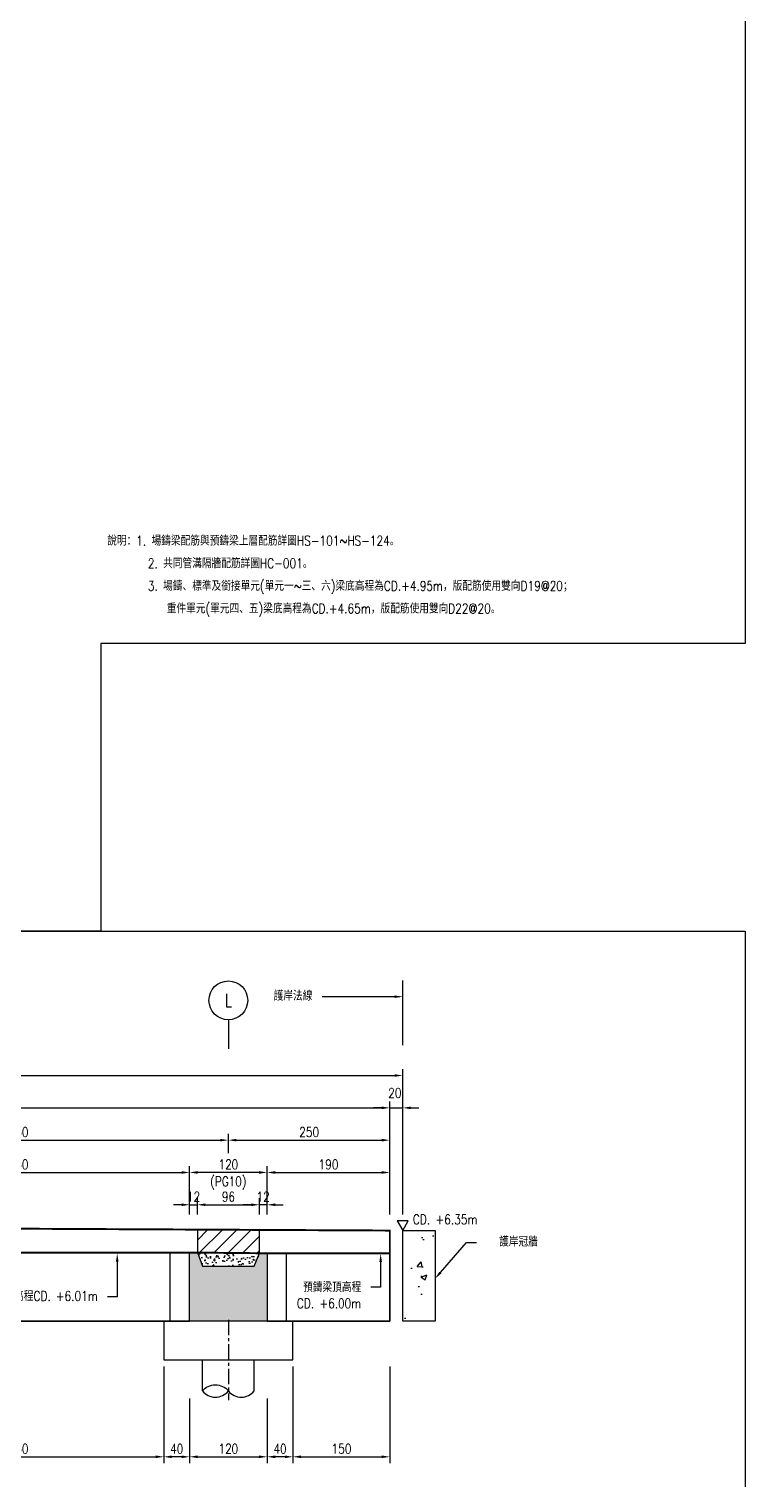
# Model space of a CAD drawing. Extents: x -791 to 13121, y -31587 to 2944.
# Drawn here: x 2836 to 3945, y -22948 to -20704 of the extents above; entities that cross this region are included whole.
import ezdxf
from ezdxf import colors
from ezdxf.entities.mleader import LeaderData, LeaderLine
from ezdxf.enums import TextEntityAlignment as Align
from ezdxf.math import Vec2, Vec3

# ---------------------------------------------------------------- set-up
doc = ezdxf.new("R2010")
doc.units = 0
doc.header["$LTSCALE"] = 0.05
doc.linetypes.add('CENTER', pattern=[50.8, 31.75, -6.35, 6.35, -6.35])
doc.linetypes.add('DASHED', pattern=[19.05, 12.7, -6.35])
doc.layers.get('Defpoints').update_dxf_attribs({"linetype": 'CONTINUOUS'})
for name, color, linetype in [('HB_0', 7, 'CONTINUOUS'), ('HB_DIM', 1, 'CONTINUOUS'), ('HB_SYMBOLS', 7, 'CONTINUOUS'), ('HB_TXT_CTEXT', 2, 'CONTINUOUS'), ('底圖', 7, 'CONTINUOUS'), ('預鑄梁', 4, 'CONTINUOUS')]:
    doc.layers.add(name, color=color, linetype=linetype)
doc.styles.get("Standard").update_dxf_attribs({"font": 'ROMANS.shx', "width": 0.8, "bigfont": 'lchinap.shx'})
doc.dimstyles.new('50cm', dxfattribs={"dimscale": 5, "dimtxt": 3, "dimasz": 2.5, "dimexe": 2, "dimexo": 2, "dimgap": 1, "dimtad": 1, "dimdsep": 46, "dimtxsty": 'Standard', "dimcen": 0, "dimclrt": 2, "dimadec": 0, "dimazin": 0, "dimtfac": 1, "dimtix": 1, "dimtmove": 2, "dimatfit": 3, "dimfxl": 0, "dimtolj": 1, "dimtzin": 0, "dimarcsym": 0})

# ---------------------------------------------------------------- blocks, each defined once
blk = doc.blocks.new('說明')
at = {"layer": 'HB_0', "color": 2, "width": 0.8}
for s, p in [('說明：1. 場鑄梁配筋與預鑄梁上層配筋詳圖HS-101~HS-124。', (-838, 159.1)), ('2. 共同管溝隔牆配筋詳圖HC-001。', (-775.1, 124.1))]:
    blk.add_text(s, height=15, dxfattribs=at).set_placement(p, align=Align.MIDDLE_LEFT)
at = {"layer": 'HB_0', "color": 2, "linetype": 'Continuous', "width": 0.8}
for s, p in [('3. 場鑄、標準及銜接單元(單元一~三、六)梁底高程為CD.+4.95m，版配筋使用雙向D19@20；', (-775.1, 89.1)), ('重件單元(單元四、五)梁底高程為CD.+4.65m，版配筋使用雙向D22@20。', (-745.8, 54.1))]:
    blk.add_text(s, height=15, dxfattribs=at).set_placement(p, align=Align.MIDDLE_LEFT)
blk = doc.blocks.new('預鑄樁帽2x2')
at = {"layer": 'HB_0'}
blk.add_lwpolyline([(-100, 0), (100, 0), (100, 60), (-100, 60)], close=True, dxfattribs=at)
blk = doc.blocks.new('*D714')
at = {"layer": 'Defpoints', "color": 0}
for p in [(3395, -22373.6), (415, -22548.6), (3395, -22548.6)]:
    blk.add_point(p, dxfattribs=at)
at = {"layer": 'HB_DIM', "color": 0, "lineweight": -2}
for p, q in [((415, -22538.6), (415, -22363.6)), ((3395, -22538.6), (3395, -22363.6)), ((427.5, -22373.6), (3382.5, -22373.6))]:
    blk.add_line(p, q, dxfattribs=at)
at = {"layer": 'HB_DIM', "color": 0}
for points in [[(427.5, -22371.5), (427.5, -22375.6), (415, -22373.6)], [(3382.5, -22371.5), (3382.5, -22375.6), (3395, -22373.6)]]:
    blk.add_solid(points, dxfattribs=at)
at = {"layer": 'HB_DIM', "color": 2, "insert": (1905, -22361.1), "char_height": 15, "attachment_point": 5}
blk.add_mtext('\\A1;2980', dxfattribs=at)
blk = doc.blocks.new('*D715')
at = {"layer": 'Defpoints', "color": 0}
for p in [(3415, -22373.6), (3395, -22548.6), (3415, -22548.6)]:
    blk.add_point(p, dxfattribs=at)
at = {"layer": 'HB_DIM', "color": 0, "lineweight": -2}
for p, q in [((3395, -22538.6), (3395, -22363.6)), ((3415, -22538.6), (3415, -22363.6)), ((3382.5, -22373.6), (3370, -22373.6)), ((3395, -22373.6), (3415, -22373.6)), ((3427.5, -22373.6), (3440, -22373.6))]:
    blk.add_line(p, q, dxfattribs=at)
at = {"layer": 'HB_DIM', "color": 0}
for points in [[(3382.5, -22371.5), (3382.5, -22375.6), (3395, -22373.6)], [(3427.5, -22371.5), (3427.5, -22375.6), (3415, -22373.6)]]:
    blk.add_solid(points, dxfattribs=at)
at = {"layer": 'HB_DIM', "color": 2, "insert": (3402.7, -22350.6), "char_height": 15, "attachment_point": 5}
blk.add_mtext('\\A1;20', dxfattribs=at)
blk = doc.blocks.new('*D716')
at = {"layer": 'Defpoints', "color": 0}
for p in [(3415, -22323.6), (415, -22548.6), (3415, -22548.6)]:
    blk.add_point(p, dxfattribs=at)
at = {"layer": 'HB_DIM', "color": 0, "lineweight": -2}
for p, q in [((415, -22538.6), (415, -22313.6)), ((427.5, -22323.6), (3402.5, -22323.6)), ((3415, -22538.6), (3415, -22313.6))]:
    blk.add_line(p, q, dxfattribs=at)
at = {"layer": 'HB_DIM', "color": 0}
for points in [[(427.5, -22321.5), (427.5, -22325.6), (415, -22323.6)], [(3402.5, -22321.5), (3402.5, -22325.6), (3415, -22323.6)]]:
    blk.add_solid(points, dxfattribs=at)
at = {"layer": 'HB_DIM', "color": 2, "insert": (1915, -22311.1), "char_height": 15, "attachment_point": 5}
blk.add_mtext('\\A1;3000', dxfattribs=at)
blk = doc.blocks.new('*D712')
at = {"layer": 'Defpoints', "color": 0}
for p in [(3085, -22473.6), (2555, -22548.6), (3085, -22548.6)]:
    blk.add_point(p, dxfattribs=at)
at = {"layer": 'HB_DIM', "color": 0, "lineweight": -2}
for p, q in [((2555, -22538.6), (2555, -22463.6)), ((2567.5, -22473.6), (3072.5, -22473.6)), ((3085, -22538.6), (3085, -22463.6))]:
    blk.add_line(p, q, dxfattribs=at)
at = {"layer": 'HB_DIM', "color": 0}
for points in [[(2567.5, -22471.5), (2567.5, -22475.6), (2555, -22473.6)], [(3072.5, -22471.5), (3072.5, -22475.6), (3085, -22473.6)]]:
    blk.add_solid(points, dxfattribs=at)
at = {"layer": 'HB_DIM', "color": 2, "insert": (2820, -22461.1), "char_height": 15, "attachment_point": 5}
blk.add_mtext('\\A1;530', dxfattribs=at)
blk = doc.blocks.new('*D713')
at = {"layer": 'Defpoints', "color": 0}
for p in [(3395, -22473.6), (3205, -22548.6), (3395, -22548.6)]:
    blk.add_point(p, dxfattribs=at)
at = {"layer": 'HB_DIM', "color": 0, "lineweight": -2}
for p, q in [((3205, -22538.6), (3205, -22463.6)), ((3217.5, -22473.6), (3382.5, -22473.6)), ((3395, -22538.6), (3395, -22463.6))]:
    blk.add_line(p, q, dxfattribs=at)
at = {"layer": 'HB_DIM', "color": 0}
for points in [[(3217.5, -22471.5), (3217.5, -22475.6), (3205, -22473.6)], [(3382.5, -22471.5), (3382.5, -22475.6), (3395, -22473.6)]]:
    blk.add_solid(points, dxfattribs=at)
at = {"layer": 'HB_DIM', "color": 2, "insert": (3300, -22461.1), "char_height": 15, "attachment_point": 5}
blk.add_mtext('\\A1;190', dxfattribs=at)
blk = doc.blocks.new('gr_t')
at = {"layer": 'HB_SYMBOLS', "color": 4, "linetype": 'Continuous'}
blk.add_line((0, -6), (0, -15), dxfattribs=at)
blk.add_circle((0, 0), 6, dxfattribs=at)
at = {"layer": 'HB_SYMBOLS', "color": 4, "linetype": 'Continuous', "width": 0.8}
blk.add_attdef('A', text='', height=4.5, dxfattribs=at).set_placement((0, 0), align=Align.MIDDLE)
blk = doc.blocks.new('PG1011')
at = {"layer": 'HB_0'}
h = blk.add_hatch(color=253, dxfattribs=at)
h.dxf.hatch_style = 1
h.paths.add_polyline_path([(0, 0), (0, 106), (12, 106), (20, 85), (100, 85), (108, 105), (120, 105), (120, 0)])
at = {"layer": '預鑄梁'}
blk.add_lwpolyline([(0, 0), (0, 106), (12, 106), (20, 85), (100, 85), (108, 105), (120, 105), (120, 0), (0, 0)], dxfattribs=at)
blk = doc.blocks.new('*D726')
at = {"layer": 'Defpoints', "color": 0}
for p in [(3097, -22523.6), (3085, -22548.6), (3097, -22548.6)]:
    blk.add_point(p, dxfattribs=at)
at = {"layer": 'HB_DIM', "color": 0, "lineweight": -2}
for p, q in [((3072.5, -22523.6), (3060, -22523.6)), ((3085, -22538.6), (3085, -22513.6)), ((3085, -22523.6), (3097, -22523.6)), ((3097, -22538.6), (3097, -22513.6)), ((3109.5, -22523.6), (3122, -22523.6))]:
    blk.add_line(p, q, dxfattribs=at)
at = {"layer": 'HB_DIM', "color": 0}
for points in [[(3072.5, -22521.5), (3072.5, -22525.6), (3085, -22523.6)], [(3109.5, -22521.5), (3109.5, -22525.6), (3097, -22523.6)]]:
    blk.add_solid(points, dxfattribs=at)
at = {"layer": 'HB_DIM', "color": 2, "insert": (3091, -22511.1), "char_height": 15, "attachment_point": 5}
blk.add_mtext('\\A1;12', dxfattribs=at)
blk = doc.blocks.new('*D727')
at = {"layer": 'Defpoints', "color": 0}
for p in [(3193, -22523.6), (3097, -22548.6), (3193, -22548.6)]:
    blk.add_point(p, dxfattribs=at)
at = {"layer": 'HB_DIM', "color": 0, "lineweight": -2}
for p, q in [((3097, -22538.6), (3097, -22513.6)), ((3109.5, -22523.6), (3180.5, -22523.6)), ((3193, -22538.6), (3193, -22513.6))]:
    blk.add_line(p, q, dxfattribs=at)
at = {"layer": 'HB_DIM', "color": 0}
for points in [[(3109.5, -22521.5), (3109.5, -22525.6), (3097, -22523.6)], [(3180.5, -22521.5), (3180.5, -22525.6), (3193, -22523.6)]]:
    blk.add_solid(points, dxfattribs=at)
at = {"layer": 'HB_DIM', "color": 2, "insert": (3145, -22511.1), "char_height": 15, "attachment_point": 5}
blk.add_mtext('\\A1;96', dxfattribs=at)
blk = doc.blocks.new('*D728')
at = {"layer": 'Defpoints', "color": 0}
for p in [(3193, -22523.6), (3193, -22548.6), (3205, -22548.6)]:
    blk.add_point(p, dxfattribs=at)
at = {"layer": 'HB_DIM', "color": 0, "lineweight": -2}
for p, q in [((3180.5, -22523.6), (3168, -22523.6)), ((3193, -22538.6), (3193, -22513.6)), ((3205, -22523.6), (3193, -22523.6)), ((3205, -22538.6), (3205, -22513.6)), ((3217.5, -22523.6), (3230, -22523.6))]:
    blk.add_line(p, q, dxfattribs=at)
at = {"layer": 'HB_DIM', "color": 0}
for points in [[(3180.5, -22521.5), (3180.5, -22525.6), (3193, -22523.6)], [(3217.5, -22521.5), (3217.5, -22525.6), (3205, -22523.6)]]:
    blk.add_solid(points, dxfattribs=at)
at = {"layer": 'HB_DIM', "color": 2, "insert": (3199, -22511.1), "char_height": 15, "attachment_point": 5}
blk.add_mtext('\\A1;12', dxfattribs=at)
blk = doc.blocks.new('80cm直樁')
at = {"layer": 'HB_0', "linetype": 'Continuous'}
for p, q in [((-40, -48.1), (-40, 0)), ((40, -48.1), (40, 0))]:
    blk.add_line(p, q, dxfattribs=at)
for points in [[(-40, -48.1, -0.48), (0, -48.1, 0.48), (40, -48.1, 0.48)], [(-40, -48.1, 0.48), (0, -48.1, 0.48)]]:
    blk.add_lwpolyline(points, format="xyb", dxfattribs=at)
at = {"layer": 'HB_DIM', "color": 1, "linetype": 'CENTER', "ltscale": 15}
blk.add_line((0, 62.2), (0, -62.2), dxfattribs=at)
blk = doc.blocks.new('*D848')
at = {"layer": 'Defpoints', "color": 0}
for p in [(3145, -22423.6), (2495, -22453.6), (3145, -22453.6)]:
    blk.add_point(p, dxfattribs=at)
at = {"layer": 'HB_DIM', "color": 0, "lineweight": -2}
for p, q in [((2495, -22443.6), (2495, -22413.6)), ((3145, -22443.6), (3145, -22413.6)), ((2507.5, -22423.6), (3132.5, -22423.6))]:
    blk.add_line(p, q, dxfattribs=at)
at = {"layer": 'HB_DIM', "color": 0}
for points in [[(2507.5, -22421.5), (2507.5, -22425.6), (2495, -22423.6)], [(3132.5, -22421.5), (3132.5, -22425.6), (3145, -22423.6)]]:
    blk.add_solid(points, dxfattribs=at)
at = {"layer": 'HB_DIM', "color": 2, "insert": (2820, -22411.1), "char_height": 15, "attachment_point": 5}
blk.add_mtext('\\A1;650', dxfattribs=at)
blk = doc.blocks.new('*D849')
at = {"layer": 'Defpoints', "color": 0}
for p in [(3395, -22423.6), (3145, -22453.6), (3395, -22501.1)]:
    blk.add_point(p, dxfattribs=at)
at = {"layer": 'HB_DIM', "color": 0, "lineweight": -2}
for p, q in [((3145, -22443.6), (3145, -22413.6)), ((3395, -22491.1), (3395, -22413.6)), ((3157.5, -22423.6), (3382.5, -22423.6))]:
    blk.add_line(p, q, dxfattribs=at)
at = {"layer": 'HB_DIM', "color": 0}
for points in [[(3157.5, -22421.5), (3157.5, -22425.6), (3145, -22423.6)], [(3382.5, -22421.5), (3382.5, -22425.6), (3395, -22423.6)]]:
    blk.add_solid(points, dxfattribs=at)
at = {"layer": 'HB_DIM', "color": 2, "insert": (3270, -22411.1), "char_height": 15, "attachment_point": 5}
blk.add_mtext('\\A1;250', dxfattribs=at)
blk = doc.blocks.new('*D854')
at = {"layer": 'Defpoints', "color": 0}
for p in [(3085, -22473.6), (3085, -22548.6), (3205, -22548.6)]:
    blk.add_point(p, dxfattribs=at)
at = {"layer": 'HB_DIM', "color": 0, "lineweight": -2}
for p, q in [((3085, -22538.6), (3085, -22463.6)), ((3192.5, -22473.6), (3097.5, -22473.6)), ((3205, -22538.6), (3205, -22463.6))]:
    blk.add_line(p, q, dxfattribs=at)
at = {"layer": 'HB_DIM', "color": 0}
for points in [[(3097.5, -22471.5), (3097.5, -22475.6), (3085, -22473.6)], [(3192.5, -22471.5), (3192.5, -22475.6), (3205, -22473.6)]]:
    blk.add_solid(points, dxfattribs=at)
at = {"layer": 'HB_DIM', "color": 2, "char_height": 15, "attachment_point": 5}
for s, insert in [('\\A1;120', (3145, -22461.1)), ('\\A1;(PG10)', (3145, -22490))]:
    blk.add_mtext(s, dxfattribs=dict(at, insert=insert))
blk = doc.blocks.new('*D910')
at = {"layer": 'Defpoints', "color": 0}
for p in [(3085, -22813.6), (3205, -22813.6), (3205, -22913.6)]:
    blk.add_point(p, dxfattribs=at)
at = {"layer": 'HB_DIM', "color": 0, "lineweight": -2}
for p, q in [((3085, -22823.6), (3085, -22923.6)), ((3205, -22823.6), (3205, -22923.6)), ((3097.5, -22913.6), (3192.5, -22913.6))]:
    blk.add_line(p, q, dxfattribs=at)
at = {"layer": 'HB_DIM', "color": 0}
for points in [[(3097.5, -22911.5), (3097.5, -22915.6), (3085, -22913.6)], [(3192.5, -22911.5), (3192.5, -22915.6), (3205, -22913.6)]]:
    blk.add_solid(points, dxfattribs=at)
at = {"layer": 'HB_DIM', "color": 2, "insert": (3145, -22901.1), "char_height": 15, "attachment_point": 5}
blk.add_mtext('\\A1;120', dxfattribs=at)
blk = doc.blocks.new('*D913')
at = {"layer": 'Defpoints', "color": 0}
for p in [(3245, -22763.6), (3205, -22813.6), (3205, -22913.6)]:
    blk.add_point(p, dxfattribs=at)
at = {"layer": 'HB_DIM', "color": 0, "lineweight": -2}
for p, q in [((3245, -22773.6), (3245, -22923.6)), ((3205, -22823.6), (3205, -22923.6)), ((3232.5, -22913.6), (3217.5, -22913.6))]:
    blk.add_line(p, q, dxfattribs=at)
at = {"layer": 'HB_DIM', "color": 0}
for points in [[(3217.5, -22911.5), (3217.5, -22915.6), (3205, -22913.6)], [(3232.5, -22911.5), (3232.5, -22915.6), (3245, -22913.6)]]:
    blk.add_solid(points, dxfattribs=at)
at = {"layer": 'HB_DIM', "color": 2, "insert": (3225, -22901.1), "char_height": 15, "attachment_point": 5}
blk.add_mtext('\\A1;40', dxfattribs=at)
blk = doc.blocks.new('*D915')
at = {"layer": 'Defpoints', "color": 0}
for p in [(2595, -22763.6), (3045, -22763.6), (3045, -22913.6)]:
    blk.add_point(p, dxfattribs=at)
at = {"layer": 'HB_DIM', "color": 0, "lineweight": -2}
for p, q in [((2595, -22773.6), (2595, -22923.6)), ((3045, -22773.6), (3045, -22923.6)), ((2607.5, -22913.6), (3032.5, -22913.6))]:
    blk.add_line(p, q, dxfattribs=at)
at = {"layer": 'HB_DIM', "color": 0}
for points in [[(2607.5, -22911.5), (2607.5, -22915.6), (2595, -22913.6)], [(3032.5, -22911.5), (3032.5, -22915.6), (3045, -22913.6)]]:
    blk.add_solid(points, dxfattribs=at)
at = {"layer": 'HB_DIM', "color": 2, "insert": (2820, -22901.1), "char_height": 15, "attachment_point": 5}
blk.add_mtext('\\A1;450', dxfattribs=at)
blk = doc.blocks.new('*D916')
at = {"layer": 'Defpoints', "color": 0}
for p in [(3245, -22763.6), (3395, -22763.6), (3395, -22913.6)]:
    blk.add_point(p, dxfattribs=at)
at = {"layer": 'HB_DIM', "color": 0, "lineweight": -2}
for p, q in [((3245, -22773.6), (3245, -22923.6)), ((3395, -22773.6), (3395, -22923.6)), ((3257.5, -22913.6), (3382.5, -22913.6))]:
    blk.add_line(p, q, dxfattribs=at)
at = {"layer": 'HB_DIM', "color": 0}
for points in [[(3257.5, -22911.5), (3257.5, -22915.6), (3245, -22913.6)], [(3382.5, -22911.5), (3382.5, -22915.6), (3395, -22913.6)]]:
    blk.add_solid(points, dxfattribs=at)
at = {"layer": 'HB_DIM', "color": 2, "insert": (3320, -22901.1), "char_height": 15, "attachment_point": 5}
blk.add_mtext('\\A1;150', dxfattribs=at)
blk = doc.blocks.new('*D918')
at = {"layer": 'Defpoints', "color": 0}
for p in [(3045, -22763.6), (3085, -22813.6), (3045, -22913.6)]:
    blk.add_point(p, dxfattribs=at)
at = {"layer": 'HB_DIM', "color": 0, "lineweight": -2}
for p, q in [((3045, -22773.6), (3045, -22923.6)), ((3085, -22823.6), (3085, -22923.6)), ((3072.5, -22913.6), (3057.5, -22913.6))]:
    blk.add_line(p, q, dxfattribs=at)
at = {"layer": 'HB_DIM', "color": 0}
for points in [[(3057.5, -22911.5), (3057.5, -22915.6), (3045, -22913.6)], [(3072.5, -22911.5), (3072.5, -22915.6), (3085, -22913.6)]]:
    blk.add_solid(points, dxfattribs=at)
at = {"layer": 'HB_DIM', "color": 2, "insert": (3065, -22901.1), "char_height": 15, "attachment_point": 5}
blk.add_mtext('\\A1;40', dxfattribs=at)

msp = doc.modelspace()

# ---------------------------------------------------------------- hatches: boundary and pattern name
at = {"layer": 'HB_0'}
h = msp.add_hatch(dxfattribs=at)
h.set_pattern_fill('ANSI31', color=1, scale=5)
h.set_pattern_definition([(45, (1965.714, 2265.646), (-11.22532, 11.22532), [])])
h.paths.add_polyline_path([(497, -22583.564), (593, -22587.564), (593, -22549.514), (497, -22548.914)])
h.paths.add_polyline_path([(1147, -22587.564), (1243, -22590.564), (1242.999, -22590.564), (1242.956, -22552.764), (1146.953, -22552.164), (1147, -22587.564)])
h.paths.add_polyline_path([(1821.955, -22591.344), (1893, -22593.564), (1893.005, -22593.564), (1893.193, -22556.015), (1821.955, -22555.599)])
h.paths.add_polyline_path([(1797, -22590.564), (1821.955, -22591.344), (1821.955, -22555.599), (1797.176, -22555.415), (1797, -22590.564)])
h.paths.add_polyline_path([(2447, -22593.564), (2543, -22597.565), (2543, -22597.564), (2543, -22597.564), (2543.191, -22559.265), (2446.939, -22558.664), (2447, -22593.564)])
h.paths.add_polyline_path([(3097, -22597.564), (3193, -22598.564), (3193.015, -22598.564), (3193.195, -22562.515), (3097.178, -22561.915), (3097, -22597.564)])
h = msp.add_hatch(dxfattribs=at)
h.set_pattern_fill('AR-CONC', color=1, scale=0.5)
h.set_pattern_definition([(50, (-3.79, -24855.61), (91.0923, -7.9695), [9.525, -104.775]), (355, (-3.79, -24855.61), (-17.6217, 95.5284), [7.62, -83.8203]), (100.4514, (3.8, -24856.28), (73.4706, 87.5589), [8.095, -89.0451]), (46.1842, (-3.79, -24830.21), (135.5395, -21.0212), [14.2875, -157.1625]), (96.6356, (7.5, -24831.97), (118.702, 123.713), [12.1425, -133.568]), (351.184, (-3.8, -24830.21), (118.702, 123.713), [11.43, -125.73]), (21, (8.91, -24836.56), (75.8072, -51.1326), [9.525, -104.775]), (326, (8.91, -24836.56), (30.901, 92.094), [7.62, -83.82]), (71.4514, (15.22, -24840.82), (106.7082, 40.9614), [8.095, -89.045]), (37.5, (-3.793, -24855.613), (1.5443, 42.27752), [0, -82.804, 0, -85.09, 0, -84.1375]), (7.5, (-3.793, -24855.613), (33.40983, 50.0903), [0, -48.514, 0, -80.899, 0, -32.0675]), (327.5, (-32.114, -24855.613), (67.7953, -2.86437), [0, -31.75, 0, -99.06, 0, -131.445]), (317.5, (-44.814, -24855.613), (74.0646, 12.71325), [0, -41.275, 0, -65.786, 0, -93.345])])
h.paths.add_polyline_path([(3465, -22703.564), (3415, -22703.564), (3415, -22563.564), (3465, -22563.564)])
h = msp.add_hatch(dxfattribs=at)
h.set_pattern_fill('AR-CONC', color=1, scale=0.1)
h.set_pattern_definition([(50, (4565.714, 2251.646), (18.218467, -1.593909), [1.905, -20.955]), (355, (4565.714, 2251.646), (-3.524342, 19.105685), [1.524, -16.764058]), (100.451445, (4567.232, 2251.513), (14.694125, 17.511775), [1.619001, -17.809024]), (46.1842, (4565.714, 2256.726), (27.107904, -4.204233), [2.8575, -31.4325]), (96.63556, (4567.973, 2256.376), (23.740413, 24.742612), [2.428502, -26.71356]), (351.18415, (4565.714, 2256.726), (23.740413, 24.742612), [2.285997, -25.145973]), (21, (4568.254, 2255.456), (15.161439, -10.22652), [1.905, -20.955]), (326, (4568.254, 2255.456), (6.180203, 18.418797), [1.524, -16.764]), (71.451445, (4569.518, 2254.604), (21.341642, 8.192277), [1.619001, -17.808994]), (37.5, (4565.714, 2251.646), (0.3088603, 8.4555039), [0, -16.5608, 0, -17.018, 0, -16.8275]), (7.5, (4565.714, 2251.646), (6.6819663, 10.0180575), [0, -9.7028, 0, -16.1798, 0, -6.4135]), (327.5, (4560.05, 2251.646), (13.5590595, -0.5728744), [0, -6.35, 0, -19.812, 0, -26.289]), (317.5, (4557.51, 2251.646), (14.812918, 2.542649), [0, -8.255, 0, -13.1572, 0, -18.669])])
h.paths.add_polyline_path([(3193, -22601.564), (3097, -22597.564), (3105, -22618.564), (3185, -22618.564)])

# ---------------------------------------------------------------- linework, layer by layer
at = {"layer": 'Defpoints', "color": 217}
for points in [[(3945, -21655), (2947.5, -21655), (2947.5, -22100), (0, -22100), (0, -19337.5), (3945, -19337.5)], [(3945, -24417.5), (2947.5, -24417.5), (2947.5, -24862.5), (0, -24862.5), (0, -22100), (3945, -22100)]]:
    msp.add_lwpolyline(points, close=True, dxfattribs=at)
at = {"layer": 'HB_0'}
msp.add_line((485, -22548.914), (3395, -22563.464), dxfattribs=at)
at = {"layer": 'HB_0', "color": 4}
msp.add_line((3395, -22598.564), (3395, -22568.564), dxfattribs=at)
at = {"layer": 'HB_0', "color": 252}
for p, q in [((3055, -22703.564), (3055, -22596.565)), ((3235, -22703.564), (3235, -22598.564))]:
    msp.add_line(p, q, dxfattribs=at)
at = {"layer": 'HB_0', "color": 1, "linetype": 'DASHED', "ltscale": 30, "const_width": 3}
msp.add_lwpolyline([(415, -22558.614), (415, -22623.564), (485, -22623.564), (485, -22583.564), (497, -22583.564), (593, -22587.564), (605, -22587.564), (1147, -22587.564), (1243, -22590.564), (1797, -22590.564), (1893, -22593.564), (2447, -22593.564), (2543.002, -22597.565), (3097, -22597.564), (3193, -22598.564), (3395, -22598.564), (3395, -22563.464), (425.05, -22548.614, 0.41567878)], format="xyb", close=True, dxfattribs=at)
at = {"layer": 'HB_0', "color": 4}
msp.add_lwpolyline([(3193, -22598.564), (3193.195, -22562.515), (3097.178, -22561.915), (3097, -22597.565)], dxfattribs=at)
msp.add_lwpolyline([(3465, -22703.564), (3415, -22703.564), (3415, -22563.564), (3465, -22563.564)], close=True, dxfattribs=at)
at = {"layer": 'HB_0'}
msp.add_lwpolyline([(3395, -22598.564), (3395, -22703.564), (645, -22703.564)], dxfattribs=at)
for points in [[(2555, -22703.564), (3085, -22703.564), (3085, -22597.565), (2555, -22597.565)], [(3205, -22703.564), (3395, -22703.564), (3395, -22598.564), (3205, -22598.564)]]:
    msp.add_lwpolyline(points, close=True, dxfattribs=at)
at = {"layer": 'HB_DIM'}
msp.add_line((3415, -22276.571), (3415, -22176.571), dxfattribs=at)
at = {"layer": 'HB_SYMBOLS', "linetype": 'Continuous'}
msp.add_lwpolyline([(3406.34, -22548.564), (3415, -22563.564), (3423.66, -22548.564)], close=True, dxfattribs=at)

# ---------------------------------------------------------------- block references
at = {"layer": 'HB_0'}
for name, p in [('說明', (3795.455, -21655)), ('PG1011', (3085, -22703.564)), ('預鑄樁帽2x2', (3145, -22763.564)), ('80cm直樁', (3145, -22763.564))]:
    msp.add_blockref(name, p, dxfattribs=at)
at = {"layer": '底圖'}
ref = msp.add_blockref('gr_t', (3145, -22207.248), dxfattribs=dict(at, xscale=5, yscale=5, zscale=5))
ref.add_attrib('A', 'L', dxfattribs={"layer": 'HB_SYMBOLS', "color": 4, "linetype": 'Continuous', "height": 20, "width": 0.8}).set_placement((3145, -22207.248), align=Align.MIDDLE)

# ---------------------------------------------------------------- texts
at = {"layer": 'HB_TXT_CTEXT', "linetype": 'Continuous', "width": 0.8}
msp.add_text('CD. +6.35m', height=15, dxfattribs=at).set_placement((3430.751, -22546.258), align=Align.MIDDLE_LEFT)

# ---------------------------------------------------------------- dimensions: what is measured, and where the dimension line sits
at = {"layer": 'HB_DIM'}
for base, p1, p2, picture, middle in [((3415, -22323.564), (415, -22548.564), (3415, -22548.564), '*D716', (1915, -22311.064)), ((3395, -22373.564), (415, -22548.564), (3395, -22548.564), '*D714', (1905, -22361.064)), ((3145, -22423.564), (2495, -22453.564), (3145, -22453.564), '*D848', (2820, -22411.064)), ((3395, -22423.564), (3145, -22453.564), (3395, -22501.064), '*D849', (3270, -22411.064)), ((3085, -22473.564), (2555, -22548.564), (3085, -22548.564), '*D712', (2820, -22461.064)), ((3395, -22473.564), (3205, -22548.564), (3395, -22548.564), '*D713', (3300, -22461.064)), ((3097, -22523.564), (3085, -22548.564), (3097, -22548.564), '*D726', (3091, -22511.064)), ((3193, -22523.564), (3097, -22548.564), (3193, -22548.564), '*D727', (3145, -22511.064)), ((3045, -22913.564), (2595, -22763.564), (3045, -22763.564), '*D915', (2820, -22901.064)), ((3045, -22913.564), (3085, -22813.564), (3045, -22763.564), '*D918', (3065, -22901.064)), ((3205, -22913.564), (3245, -22763.564), (3205, -22813.564), '*D913', (3225, -22901.064)), ((3395, -22913.564), (3245, -22763.564), (3395, -22763.564), '*D916', (3320, -22901.064)), ((3205, -22913.564), (3085, -22813.564), (3205, -22813.564), '*D910', (3145, -22901.064))]:
    dim = msp.add_linear_dim(base=base, p1=p1, p2=p2, dimstyle='50cm', dxfattribs=at)
    dim.commit()
    dim.dimension.update_dxf_attribs({"geometry": picture, "text_midpoint": middle})
dim = msp.add_linear_dim(base=(3415, -22373.564), p1=(3395, -22548.564), p2=(3415, -22548.564), dimstyle='50cm', dxfattribs=at)
dim.commit()
dim.dimension.update_dxf_attribs({"geometry": '*D715', "text_midpoint": (3402.665, -22350.592), "dimtype": 160})
dim = msp.add_linear_dim(base=(3085, -22473.564), p1=(3205, -22548.564), p2=(3085, -22548.564), angle=180, text='<>\\X(PG10)', dimstyle='50cm', dxfattribs=at)
dim.commit()
dim.dimension.update_dxf_attribs({"geometry": '*D854', "text_midpoint": (3145, -22473.564)})
dim = msp.add_linear_dim(base=(3193, -22523.564), p1=(3205, -22548.564), p2=(3193, -22548.564), angle=180, dimstyle='50cm', dxfattribs=at)
dim.commit()
dim.dimension.update_dxf_attribs({"geometry": '*D728', "text_midpoint": (3199, -22511.064)})

# ---------------------------------------------------------------- leaders
ml = msp.add_multileader_mtext('Standard', dxfattribs=at)
ml.set_content('護岸法線', color=2)
ml.set_leader_properties(color=1)
ml.build(insert=Vec2(0, 0))
ml.multileader.update_dxf_attribs({"dogleg_length": 3, "arrow_head_size": 12.5, "scale": 5})
ctx = ml.context
ctx.base_point, ctx.scale, ctx.char_height, ctx.arrow_head_size, ctx.landing_gap_size, ctx.plane_origin = Vec3(3179.879, -22201.571), 5, 15, 12.5, 15, Vec3(3415, -22176.571)
ctx.text_align_type = 2
notes = []
notes.append((ctx, [(0, (1, 1, 0), (3305.129, -22201.571), (-1, 0), 15, [(0, [(3415, -22201.571)], 0, [])])]))
ctx.mtext.insert, ctx.mtext.alignment, ctx.mtext.flow_direction = Vec3(3275.129, -22192.664), 3, 5
ml = msp.add_multileader_mtext('Standard', dxfattribs=at)
ml.set_content('護岸冠牆', color=2)
ml.set_leader_properties(color=1)
ml.build(insert=Vec2(0, 0))
ml.multileader.update_dxf_attribs({"dogleg_length": 3, "arrow_head_size": 12.5, "scale": 5})
ctx = ml.context
ctx.base_point, ctx.scale, ctx.char_height, ctx.arrow_head_size, ctx.landing_gap_size, ctx.plane_origin = Vec3(3528.981, -22582.044), 5, 15, 12.5, 15, Vec3(3458.097, -22637.924)
ctx.text_align_type = 2
notes.append((ctx, [(0, (1, 1, 0), (3513.981, -22582.044), (1, 0), 15, [(0, [(3465, -22637.924)], 0, [])])]))
ctx.mtext.insert, ctx.mtext.alignment, ctx.mtext.flow_direction = Vec3(3624.231, -22573.138), 3, 5
ml = msp.add_multileader_mtext('Standard', dxfattribs=at)
ml.set_content('預鑄梁頂高程CD. +6.01m', color=2)
ml.set_leader_properties(color=1)
ml.build(insert=Vec2(0, 0))
ml.multileader.update_dxf_attribs({"dogleg_length": 3, "arrow_head_size": 12.5, "scale": 5})
ctx = ml.context
ctx.base_point, ctx.scale, ctx.char_height, ctx.arrow_head_size, ctx.landing_gap_size, ctx.plane_origin = Vec3(2691.264, -22666.133), 5, 15, 12.5, 15, Vec3(2972.942, -22586.564)
ctx.text_align_type = 2
notes.append((ctx, [(0, (1, 1, 0), (2972.942, -22666.133), (-1, 0), 15, [(0, [(2972.933, -22598.958)], 0, [])])]))
ctx.mtext.insert, ctx.mtext.alignment, ctx.mtext.flow_direction = Vec3(2942.942, -22657.227), 3, 5
ml = msp.add_multileader_mtext('Standard', dxfattribs=at)
ml.set_content('預鑄梁頂高程\\PCD. +6.00m', color=2)
ml.set_leader_properties(color=1)
ml.build(insert=Vec2(0, 0))
ml.multileader.update_dxf_attribs({"dogleg_length": 3, "arrow_head_size": 12.5, "scale": 5})
ctx = ml.context
ctx.base_point, ctx.scale, ctx.char_height, ctx.arrow_head_size, ctx.landing_gap_size, ctx.plane_origin = Vec3(3213.564, -22651.133), 5, 15, 12.5, 15, Vec3(3380.814, -22586.564)
ctx.text_align_type = 2
notes.append((ctx, [(0, (1, 1, 0), (3380.814, -22651.133), (-1, 0), 15, [(0, [(3380.819, -22599.564)], 0, [])])]))
ctx.mtext.insert, ctx.mtext.alignment, ctx.mtext.flow_direction = Vec3(3350.814, -22643.633), 3, 5
for ctx, leaders in notes:
    for number, flags, end, landing, length, lines in leaders:
        leader = LeaderData()
        leader.index, (leader.has_last_leader_line, leader.has_dogleg_vector, leader.attachment_direction) = number, flags
        leader.last_leader_point, leader.dogleg_vector, leader.dogleg_length = Vec3(end), Vec3(landing), length
        for number, points, colour, breaks in lines:
            line = LeaderLine()
            line.index, line.vertices, line.color, line.breaks = number, Vec3.list(points), colors.encode_raw_color(colour), breaks
            leader.lines.append(line)
        ctx.leaders.append(leader)

doc.saveas('drawing.dxf')
